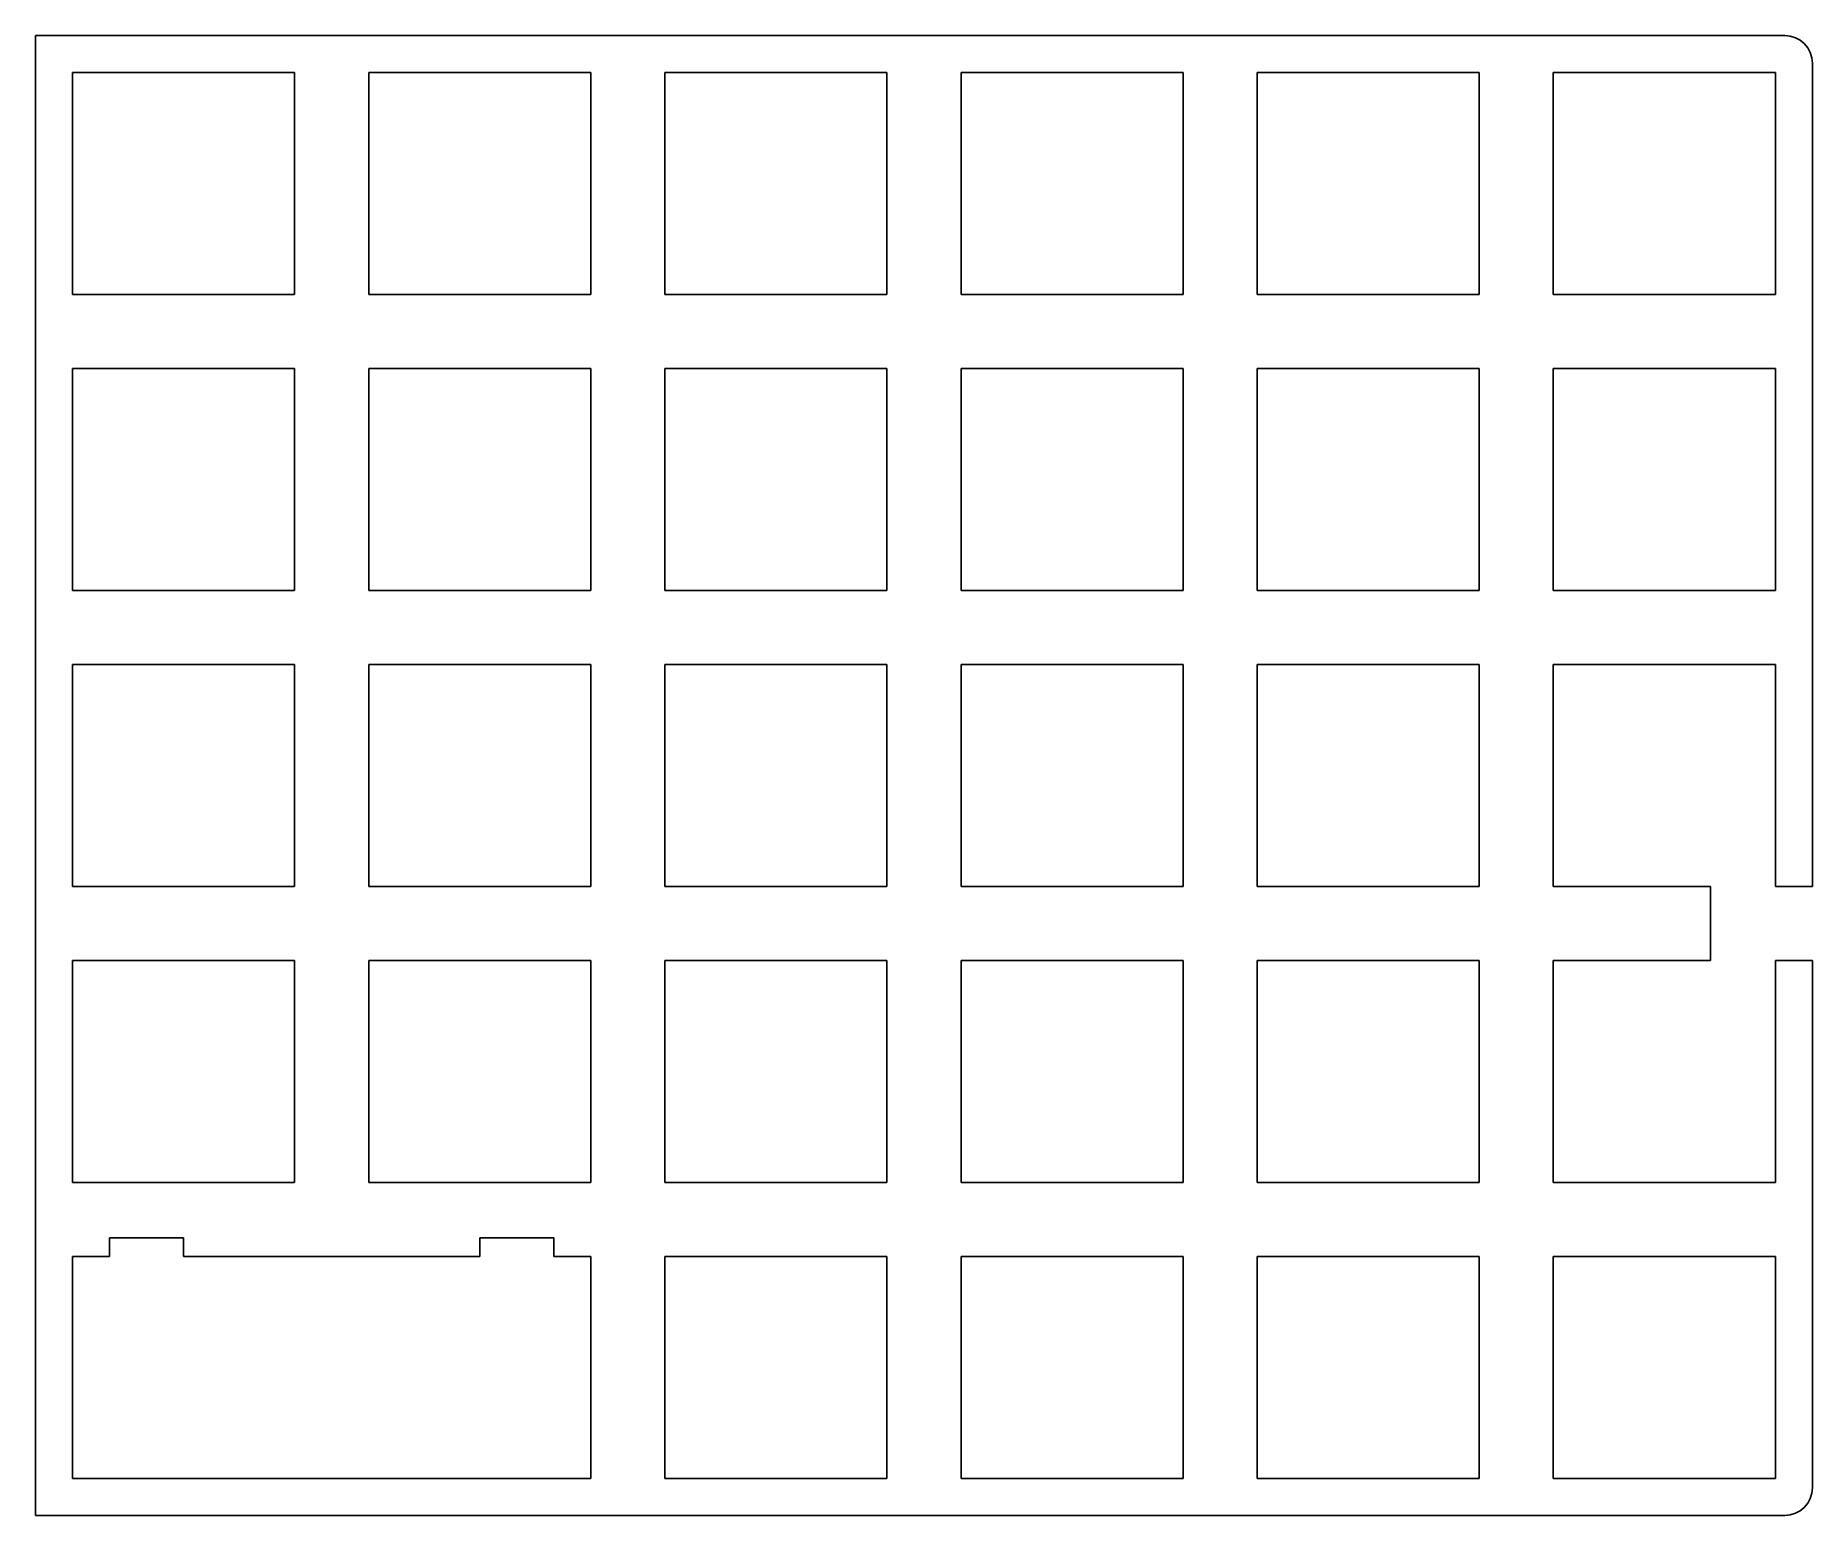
# Model space of a CAD drawing. Extents: x 102 to 217, y -145 to -50.
import ezdxf

# ---------------------------------------------------------------- set-up
doc = ezdxf.new("R2010")
doc.units = 0
doc.layers.add('BLACK', color=7, linetype='CONTINUOUS')

msp = doc.modelspace()

# ---------------------------------------------------------------- linework, layer by layer
at = {"layer": 'BLACK', "linetype": 'CONTINUOUS'}
for p, q in [((102.394, -50.0063), (102.394, -145.256)), ((214.908, -50.0063), (102.394, -50.0063)), ((104.775, -66.675), (104.775, -52.3875)), ((104.775, -52.3875), (119.062, -52.3875)), ((119.062, -52.3875), (119.062, -66.675)), ((138.112, -52.3875), (123.825, -52.3875)), ((123.825, -52.3875), (123.825, -66.675)), ((138.112, -66.675), (138.112, -52.3875)), ((157.162, -52.3875), (142.875, -52.3875)), ((142.875, -52.3875), (142.875, -66.675)), ((157.162, -66.675), (157.162, -52.3875)), ((161.925, -66.675), (161.925, -52.3875)), ((161.925, -52.3875), (176.213, -52.3875)), ((176.213, -52.3875), (176.213, -66.675)), ((180.975, -66.675), (180.975, -52.3875)), ((180.975, -52.3875), (195.262, -52.3875)), ((195.262, -52.3875), (195.262, -66.675)), ((200.025, -66.675), (200.025, -52.3875)), ((200.025, -52.3875), (214.312, -52.3875)), ((214.312, -52.3875), (214.312, -66.675)), ((216.694, -51.7922), (216.694, -104.775)), ((119.062, -66.675), (104.775, -66.675)), ((123.825, -66.675), (138.112, -66.675)), ((142.875, -66.675), (157.162, -66.675)), ((176.213, -66.675), (161.925, -66.675)), ((195.262, -66.675), (180.975, -66.675)), ((214.312, -66.675), (200.025, -66.675)), ((104.775, -71.4375), (119.062, -71.4375)), ((104.775, -85.725), (104.775, -71.4375)), ((119.062, -71.4375), (119.062, -85.725)), ((123.825, -71.4375), (123.825, -85.725)), ((138.112, -71.4375), (123.825, -71.4375)), ((138.112, -85.725), (138.112, -71.4375)), ((142.875, -71.4375), (142.875, -85.725)), ((157.162, -71.4375), (142.875, -71.4375)), ((157.162, -85.725), (157.162, -71.4375)), ((161.925, -85.725), (161.925, -71.4375)), ((161.925, -71.4375), (176.213, -71.4375)), ((176.213, -71.4375), (176.213, -85.725)), ((180.975, -71.4375), (195.262, -71.4375)), ((180.975, -85.725), (180.975, -71.4375)), ((195.262, -71.4375), (195.262, -85.725)), ((200.025, -85.725), (200.025, -71.4375)), ((200.025, -71.4375), (214.312, -71.4375)), ((214.312, -71.4375), (214.312, -85.725)), ((119.062, -85.725), (104.775, -85.725)), ((123.825, -85.725), (138.112, -85.725)), ((142.875, -85.725), (157.162, -85.725)), ((176.213, -85.725), (161.925, -85.725)), ((195.262, -85.725), (180.975, -85.725)), ((214.312, -85.725), (200.025, -85.725)), ((104.775, -104.775), (104.775, -90.4875)), ((104.775, -90.4875), (119.062, -90.4875)), ((119.062, -90.4875), (119.062, -104.775)), ((123.825, -90.4875), (123.825, -104.775)), ((138.112, -90.4875), (123.825, -90.4875)), ((138.112, -104.775), (138.112, -90.4875)), ((157.162, -90.4875), (142.875, -90.4875)), ((142.875, -90.4875), (142.875, -104.775)), ((157.162, -104.775), (157.162, -90.4875)), ((161.925, -104.775), (161.925, -90.4875)), ((161.925, -90.4875), (176.213, -90.4875)), ((176.213, -90.4875), (176.213, -104.775)), ((180.975, -90.4875), (195.262, -90.4875)), ((180.975, -104.775), (180.975, -90.4875)), ((195.262, -90.4875), (195.262, -104.775)), ((200.025, -104.775), (200.025, -90.4875)), ((200.025, -90.4875), (214.312, -90.4875)), ((214.312, -90.4875), (214.312, -104.775)), ((119.062, -104.775), (104.775, -104.775)), ((123.825, -104.775), (138.112, -104.775)), ((142.875, -104.775), (157.162, -104.775)), ((176.213, -104.775), (161.925, -104.775)), ((195.262, -104.775), (180.975, -104.775)), ((210.145, -104.775), (200.025, -104.775)), ((210.145, -104.775), (210.145, -109.537)), ((214.313, -104.775), (216.694, -104.775)), ((104.775, -123.825), (104.775, -109.537)), ((104.775, -109.537), (119.062, -109.537)), ((119.062, -109.537), (119.062, -123.825)), ((123.825, -109.537), (123.825, -123.825)), ((138.112, -109.537), (123.825, -109.537)), ((138.112, -123.825), (138.112, -109.537)), ((157.162, -109.537), (142.875, -109.537)), ((142.875, -109.537), (142.875, -123.825)), ((157.162, -123.825), (157.162, -109.537)), ((161.925, -123.825), (161.925, -109.537)), ((161.925, -109.537), (176.213, -109.537)), ((176.213, -109.537), (176.213, -123.825)), ((180.975, -123.825), (180.975, -109.537)), ((180.975, -109.537), (195.262, -109.537)), ((195.262, -109.537), (195.262, -123.825)), ((200.025, -123.825), (200.025, -109.537)), ((200.025, -109.537), (210.145, -109.537)), ((214.312, -109.537), (214.312, -123.825)), ((214.313, -109.538), (216.694, -109.538)), ((216.694, -109.538), (216.694, -143.47)), ((119.062, -123.825), (104.775, -123.825)), ((123.825, -123.825), (138.112, -123.825)), ((142.875, -123.825), (157.162, -123.825)), ((176.213, -123.825), (161.925, -123.825)), ((195.262, -123.825), (180.975, -123.825)), ((214.312, -123.825), (200.025, -123.825)), ((107.156, -127.397), (107.156, -128.588)), ((111.919, -127.397), (107.156, -127.397)), ((111.919, -128.588), (111.919, -127.397)), ((130.969, -127.397), (130.969, -128.588)), ((135.731, -127.397), (130.969, -127.397)), ((135.731, -128.588), (135.731, -127.397)), ((104.775, -142.875), (104.775, -128.588)), ((104.775, -128.588), (107.156, -128.588)), ((111.919, -128.588), (130.969, -128.588)), ((135.731, -128.588), (138.113, -128.588)), ((138.112, -142.875), (138.112, -128.588)), ((142.875, -128.588), (142.875, -142.875)), ((157.162, -128.588), (142.875, -128.588)), ((157.162, -142.875), (157.162, -128.588)), ((161.925, -128.588), (176.213, -128.588)), ((161.925, -142.875), (161.925, -128.588)), ((176.213, -128.588), (176.213, -142.875)), ((180.975, -128.588), (195.262, -128.588)), ((180.975, -142.875), (180.975, -128.588)), ((195.262, -128.588), (195.262, -142.875)), ((200.025, -142.875), (200.025, -128.588)), ((200.025, -128.588), (214.312, -128.588)), ((214.312, -128.588), (214.312, -142.875)), ((138.112, -142.875), (104.775, -142.875)), ((142.875, -142.875), (157.162, -142.875)), ((176.213, -142.875), (161.925, -142.875)), ((195.262, -142.875), (180.975, -142.875)), ((214.312, -142.875), (200.025, -142.875)), ((102.394, -145.256), (214.908, -145.256))]:
    msp.add_line(p, q, dxfattribs=at)
at = {"layer": 'BLACK'}
for centre, start, end in [((214.908, -51.7922), 0, 90), ((214.908, -143.47), -90, 0)]:
    msp.add_arc(centre, 1.7859, start, end, dxfattribs=at)

doc.saveas('drawing.dxf')
